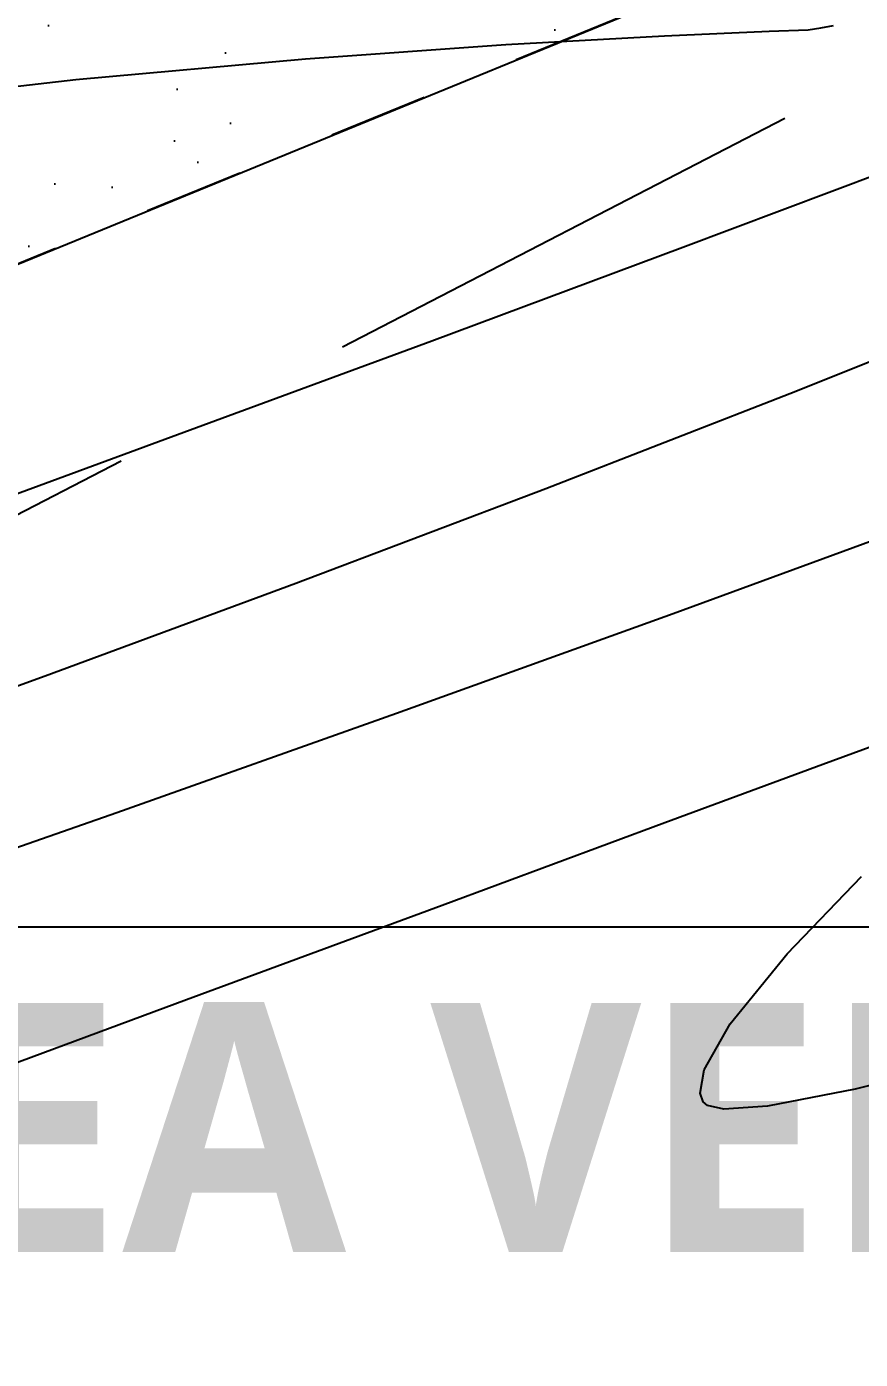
# Model space of a CAD drawing. Header units: millimetres. Extents: x 86 to 591881, y 99 to 1307229.
# Drawn here: x 590697.14 to 590701.33, y 1307018.03 to 1307024.72 of the extents above; entities that cross this region are included whole.
import ezdxf

# ---------------------------------------------------------------- set-up
doc = ezdxf.new("R2010")
doc.units = ezdxf.units.MM
for name, pattern in [('DASHED2', [0.375, 0.25, -0.125]), ('HIDDEN', [0.375, 0.25, -0.125]), ('PHANTOM', [2.5, 1.25, -0.25, 0.25, -0.25, 0.25, -0.25])]:
    doc.linetypes.add(name, pattern=pattern)
doc.layers.add('_BLOQUES', color=9, linetype='Continuous', lineweight=20)
for name, color, linetype in [('C-PROP', 7, 'Continuous'), ('C-PROP-LINE', 230, 'Continuous'), ('C-PROP-TEXT', 92, 'Continuous'), ('C-ROAD-SAMP', 150, 'HIDDEN'), ('C-TOPO-MAJR', 9, 'Continuous'), ('C-TOPO-MINR', 8, 'Continuous')]:
    doc.layers.add(name, color=color, linetype=linetype)
doc.styles.add('ST - ETIQUETAS', font='', dxfattribs={"height": 2.5})
doc.styles.get('ST - ETIQUETAS').set_extended_font_data('Roboto Thin')

msp = doc.modelspace()

# ---------------------------------------------------------------- hatches: boundary and pattern name
at = {"layer": 'C-PROP', "linetype": 'Continuous', "lineweight": -3}
h = msp.add_hatch(dxfattribs=at)
h.set_pattern_fill('AR-SAND', color=3, scale=0.025, style=0)
h.paths.add_polyline_path([(590669.1572, 1307012.265), (590666.4596, 1307017.488), (590684.5858, 1307025.9749), (590702.7119, 1307034.4618), (590706.3827, 1307027.3542), (590705.8106, 1307027.0952), (590685.7185, 1307018.866), (590675.4515, 1307014.8416)], flags=0)

# ---------------------------------------------------------------- linework, layer by layer
at = {"layer": '_BLOQUES', "flags": 128}
msp.add_lwpolyline([(590669.1572, 1307012.265), (590675.4515, 1307014.8416), (590685.7185, 1307018.866), (590705.8106, 1307027.0952), (590706.3827, 1307027.3542), (590702.7119, 1307034.4618), (590666.4596, 1307017.488), (590669.1572, 1307012.265)], dxfattribs=at)
at = {"layer": 'C-PROP-LINE', "color": 4, "linetype": 'Continuous', "lineweight": 25}
msp.add_polyline3d([(590666.4596, 1307017.488, 0), (590669.1572, 1307012.265, 0), (590675.4515, 1307014.8416, 0), (590685.7185, 1307018.866, 0), (590705.8106, 1307027.0952, 0), (590706.3827, 1307027.3542, 0), (590702.7119, 1307034.4618, 0), (590684.5858, 1307025.9749, 0), (590666.4596, 1307017.488, 0)], dxfattribs=at)
at = {"layer": 'C-PROP-LINE', "color": 242, "linetype": 'PHANTOM', "lineweight": 30, "ltscale": 2}
msp.add_polyline3d([(590599.6828, 1307029.141, 0), (590607.3849, 1307013.6888, 0), (590613.2792, 1307001.4044, 0), (590617.7526, 1306992.3429, 0), (590634.2949, 1306998.6823, 0), (590647.9269, 1307003.8898, 0), (590654.8114, 1307006.6192, 0), (590662.8905, 1307009.6998, 0), (590675.4515, 1307014.8416, 0), (590685.7185, 1307018.866, 0), (590705.8106, 1307027.0952, 0)], dxfattribs=at)
at = {"layer": 'C-PROP-TEXT', "color": 1, "linetype": 'Continuous', "lineweight": -3}
msp.add_line((590706.305, 1307020.1959), (590694.5123, 1307020.1959), dxfattribs=at)
at = {"layer": 'C-ROAD-SAMP', "color": 1, "linetype": 'DASHED2', "lineweight": 25, "ltscale": 10}
msp.add_lwpolyline([(590728.714, 1307038.596), (590710.9439, 1307029.4186), (590693.1739, 1307020.2412)], dxfattribs=at)
at = {"layer": 'C-TOPO-MAJR', "color": 40, "linetype": 'Continuous', "lineweight": -3}
for points, elevation in [([(590683.4898, 1307016.9152), (590685.176, 1307017.4224), (590686.7663, 1307017.9122), (590688.2001, 1307018.3689), (590689.5274, 1307018.803), (590690.8396, 1307019.237), (590692.1384, 1307019.6723), (590693.4256, 1307020.1105), (590694.703, 1307020.5531), (590695.9723, 1307021.0018), (590697.2351, 1307021.458), (590698.4933, 1307021.9234), (590699.7486, 1307022.3994), (590701.0027, 1307022.8876), (590702.2573, 1307023.3897), (590703.4895, 1307023.895), (590704.6806, 1307024.3941), (590705.8388, 1307024.8905)], 456.5), ([(590684.5491, 1307021.3376), (590684.8991, 1307021.3453), (590685.2814, 1307021.3579), (590685.7044, 1307021.3867), (590686.1764, 1307021.4433), (590686.7056, 1307021.539), (590687.1429, 1307021.6683), (590687.7416, 1307021.8915), (590688.4827, 1307022.1852), (590689.3473, 1307022.5258), (590690.3164, 1307022.89), (590691.3711, 1307023.2541), (590692.4925, 1307023.5948), (590693.6616, 1307023.8884), (590694.8873, 1307024.124), (590696.1502, 1307024.3101), (590697.3887, 1307024.4522), (590698.5415, 1307024.5561), (590699.5469, 1307024.6273), (590700.3436, 1307024.6715), (590700.87, 1307024.6943), (590701.0647, 1307024.7015), (590701.1288, 1307024.7118), (590701.1923, 1307024.7242)], 457), ([(590701.4408, 1307021.1234), (590701.1388, 1307021.0126), (590700.3465, 1307020.7198), (590699.2273, 1307020.3057), (590697.9446, 1307019.8309), (590696.6618, 1307019.356), (590695.5424, 1307018.9418), (590694.7498, 1307018.6489), (590694.4474, 1307018.5379), (590694.3776, 1307018.5763), (590694.296, 1307018.6039), (590694.2034, 1307018.6198), (590694.1531, 1307018.622), (590694.101, 1307018.6231), (590694.0462, 1307018.6188), (590693.9896, 1307018.613), (590693.931, 1307018.6017), (590693.8704, 1307018.5886), (590693.6878, 1307018.5388), (590693.1916, 1307018.4023), (590692.4373, 1307018.1937)], 456), ([(590702.029, 1307019.5654), (590701.3008, 1307019.3823), (590700.8616, 1307019.2976), (590700.6428, 1307019.283), (590700.5592, 1307019.3012), (590700.538, 1307019.3195), (590700.5228, 1307019.363), (590700.5434, 1307019.4801), (590700.6745, 1307019.7102), (590700.9602, 1307020.0618), (590701.3325, 1307020.4505)], 456)]:
    msp.add_lwpolyline(points, dxfattribs=dict(at, elevation=elevation))
at = {"layer": 'C-TOPO-MINR', "color": 44, "linetype": 'Continuous', "lineweight": -3}
for points, elevation in [([(590683.6869, 1307017.8033), (590684.6573, 1307018.1165), (590685.8704, 1307018.5127), (590687.2721, 1307018.975), (590688.8081, 1307019.4866), (590690.4241, 1307020.0305), (590692.0659, 1307020.5899), (590693.6792, 1307021.1479), (590695.2098, 1307021.6877), (590696.6035, 1307022.1923), (590697.8995, 1307022.6695), (590699.1757, 1307023.1408), (590700.4357, 1307023.6097), (590701.6831, 1307024.0795), (590702.9215, 1307024.5539), (590704.1546, 1307025.0362)], 456.75), ([(590684.3087, 1307016.5101), (590685.5943, 1307016.8893), (590686.8878, 1307017.2745), (590688.1887, 1307017.6672), (590689.4964, 1307018.0692), (590690.8103, 1307018.482), (590692.1299, 1307018.9074), (590693.4545, 1307019.3469), (590694.8048, 1307019.8052), (590696.1901, 1307020.2822), (590697.5935, 1307020.7726), (590698.9982, 1307021.2708), (590700.3871, 1307021.7714), (590701.7433, 1307022.2688), (590703.0499, 1307022.7577), (590704.29, 1307023.2325), (590705.4465, 1307023.6878), (590706.5026, 1307024.1181), (590707.4413, 1307024.518), (590708.488, 1307024.993)], 456.25)]:
    msp.add_lwpolyline(points, dxfattribs=dict(at, elevation=elevation))

# ---------------------------------------------------------------- texts
at = {"layer": 'C-PROP-TEXT', "color": 1, "linetype": 'Continuous', "lineweight": -3, "insert": (590694.5123, 1307018.1358), "char_height": 1.25, "attachment_point": 4, "style": 'ST - ETIQUETAS'}
msp.add_mtext('{\\fRoboto Thin|b1|i0|c0|p2;\\C3;AREA VERDE : 1\\C2;\\PArea: }279.33 m²', dxfattribs=at)

doc.saveas('drawing.dxf')
